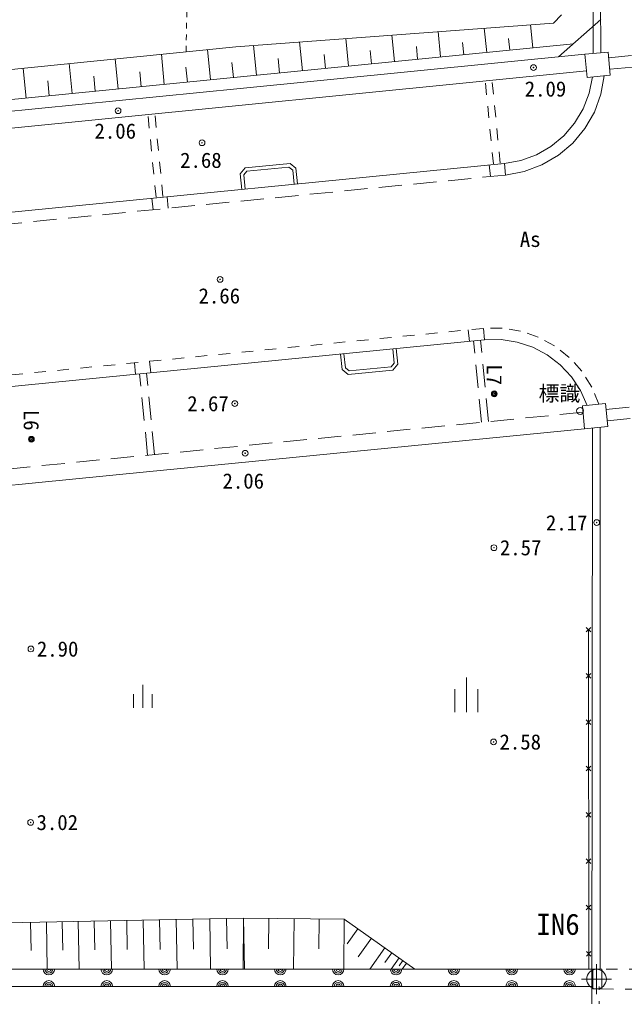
# Model space of a CAD drawing. Units: millimetres, scale not verified. Extents: x -75890393 to -75489893, y -146986278 to -146709278.
# Drawn here: x -75694556 to -75668415, y -146808747 to -146766543 of the extents above; entities that cross this region are included whole.
import ezdxf
from ezdxf.enums import TextEntityAlignment as Align

# ---------------------------------------------------------------- set-up
doc = ezdxf.new("R2010")
doc.units = ezdxf.units.MM
doc.header["$LTSCALE"] = 500
doc.header["$PDMODE"] = 32
doc.header["$PDSIZE"] = 250
for name, pattern in [('USER1', [1, 0.5, -0.5]), ('USER2', [2.5, 1.5, -1]), ('USER3', [3, 2, -1]), ('USER6', [2, 1, -1])]:
    doc.linetypes.add(name, pattern=pattern)
for name, color, linetype, lineweight in [('S-SUV', 171, 'Continuous', 13), ('S-SUV-BMK', 1, 'Continuous', 13), ('S-SUV-SRVR', 4, 'Continuous', 13)]:
    doc.layers.add(name, color=color, linetype=linetype, lineweight=lineweight)
doc.styles.add('ＭＳ ゴシック', font='')
doc.styles.get('ＭＳ ゴシック').set_extended_font_data('MS Gothic')

msp = doc.modelspace()

# ---------------------------------------------------------------- linework, layer by layer
at = {"layer": 'S-SUV', "linetype": 'USER1'}
msp.add_line((-75687357.9, -146767935.6), (-75687109.9, -146753621.6), dxfattribs=at)
at = {"layer": 'S-SUV'}
for p, q in [((-75669804.6, -146753621.6), (-75669767.9, -146768011.1)), ((-75669474.8, -146753621.6), (-75669438.4, -146767978.6)), ((-75685206.9, -146767716.1), (-75671480.9, -146766699.1)), ((-75676357.4, -146768159.6), (-75676465.4, -146767063.6)), ((-75674367.4, -146767963.1), (-75674470.4, -146766916.6)), ((-75672376.9, -146767767.1), (-75672474.9, -146766769.6)), ((-75680337.9, -146768555.1), (-75680455.4, -146767361.1)), ((-75678347.4, -146768359.1), (-75678460.4, -146767214.1)), ((-75673371.9, -146767865.1), (-75673421.4, -146767366.6)), ((-75705103.9, -146769745.6), (-75685206.9, -146767716.1)), ((-75704979.9, -146771003.6), (-75670622, -146767592.7)), ((-75686308.4, -146769150.6), (-75686437.4, -146767842.6)), ((-75684318.4, -146768952.6), (-75684445.4, -146767659.6)), ((-75682327.9, -146768755.1), (-75682450.4, -146767511.1)), ((-75679342.9, -146768457.1), (-75679399.4, -146767884.6)), ((-75677352.4, -146768261.1), (-75677406.4, -146767713.1)), ((-75675362.4, -146768061.1), (-75675413.9, -146767538.1)), ((-75690288.9, -146769544.6), (-75690416.9, -146768247.1)), ((-75688298.9, -146769347.1), (-75688426.9, -146768044.1)), ((-75670120.9, -146768045.6), (-75685028.4, -146769525.6)), ((-75683322.9, -146768853.1), (-75683384.4, -146768231.1)), ((-75681332.9, -146768653.1), (-75681391.9, -146768056.1)), ((-75669125.9, -146767947.6), (-75670120.9, -146768045.6)), ((-75670022.9, -146769040.6), (-75670120.9, -146768045.6)), ((-75669027.9, -146768942.6), (-75669125.9, -146767947.6)), ((-75694269.4, -146769940.1), (-75694395.9, -146768653.6)), ((-75692279.4, -146769740.6), (-75692406.4, -146768448.6)), ((-75687303.4, -146769248.6), (-75687367.9, -146768594.6)), ((-75685312.9, -146769052.6), (-75685376.9, -146768406.1)), ((-75704860.4, -146772217.6), (-75670050.4, -146768762.1)), ((-75691283.9, -146769642.6), (-75691347.9, -146768993.6)), ((-75689293.9, -146769446.6), (-75689357.9, -146768795.1)), ((-75669027.9, -146768942.6), (-75670022.9, -146769040.6)), ((-75685028.4, -146769525.6), (-75704930.9, -146771501.1)), ((-75693274.4, -146769838.6), (-75693337.9, -146769192.6)), ((-75673599.9, -146772761.6), (-75745871.4, -146779883.6)), ((-75684803.4, -146772949.1), (-75685015.4, -146773207.6)), ((-75682867.4, -146772758.6), (-75684803.4, -146772949.1)), ((-75682914.4, -146772913.6), (-75684726.9, -146773092.6)), ((-75682914.4, -146772913.6), (-75682752.4, -146773047.1)), ((-75682867.4, -146772758.6), (-75682608.9, -146772970.6)), ((-75682608.9, -146772970.6), (-75682542.9, -146773642.6)), ((-75674256.9, -146772826.1), (-75674207.4, -146773324.1)), ((-75673550.9, -146773259.1), (-75673599.9, -146772761.6)), ((-75685015.4, -146773207.6), (-75684949.4, -146773880.1)), ((-75684726.9, -146773092.6), (-75684859.9, -146773254.6)), ((-75684859.9, -146773254.6), (-75684799.9, -146773865.1)), ((-75682752.4, -146773047.1), (-75682691.9, -146773657.6)), ((-75688126.4, -146774695.6), (-75688175.4, -146774198.1)), ((-75688832.4, -146774262.6), (-75688783.4, -146774760.1)), ((-75674457.4, -146780382.6), (-75745135.9, -146787347.6)), ((-75680475.9, -146781592.1), (-75680536.4, -146780981.6)), ((-75678368.4, -146781384.1), (-75678428.4, -146780773.6)), ((-75678278.9, -146780759.1), (-75678212.9, -146781431.6)), ((-75680619.4, -146781668.6), (-75680685.4, -146780996.1)), ((-75678501.4, -146781546.6), (-75678368.4, -146781384.1)), ((-75680619.4, -146781668.6), (-75680360.9, -146781880.6)), ((-75680475.9, -146781592.1), (-75680313.9, -146781725.1)), ((-75678424.9, -146781689.6), (-75680360.9, -146781880.6)), ((-75678501.4, -146781546.6), (-75680313.9, -146781725.1)), ((-75678424.9, -146781689.6), (-75678212.9, -146781431.6)), ((-75669237.9, -146783133.6), (-75670232.9, -146783231.6)), ((-75670134.9, -146784227.1), (-75670232.9, -146783231.6)), ((-75669139.9, -146784129.1), (-75669237.9, -146783133.6)), ((-75670134.9, -146784227.1), (-75669139.9, -146784129.1)), ((-75669868.4, -146847364.1), (-75669802.4, -146784194.6)), ((-75669458.9, -146807562.6), (-75669460.9, -146784160.6)), ((-75670069.4, -146792801.6), (-75669869.4, -146793001.6)), ((-75670069.4, -146793001.6), (-75669869.4, -146792801.6)), ((-75669961.4, -146807574.6), (-75669969.4, -146792901.6)), ((-75670068.4, -146794801.6), (-75669868.4, -146795001.6)), ((-75670068.4, -146795001.6), (-75669868.4, -146794801.6)), ((-75689230.7, -146795280.4), (-75689230.7, -146796280.4)), ((-75689630.7, -146795680.4), (-75689630.7, -146796280.4)), ((-75688830.7, -146795680.4), (-75688830.7, -146796280.4)), ((-75670067.4, -146796801.6), (-75669867.4, -146797001.6)), ((-75670067.4, -146797001.6), (-75669867.4, -146796801.6)), ((-75670066.4, -146798801.6), (-75669866.4, -146799001.6)), ((-75670066.4, -146799001.6), (-75669866.4, -146798801.6)), ((-75670065.4, -146800801.6), (-75669865.4, -146801001.6)), ((-75670065.4, -146801001.6), (-75669865.4, -146800801.6)), ((-75670064.4, -146802801.6), (-75669863.9, -146803001.6)), ((-75670063.9, -146803001.6), (-75669864.4, -146802801.6)), ((-75670062.9, -146804801.6), (-75669862.9, -146805001.6)), ((-75670062.9, -146805001.6), (-75669862.9, -146804801.6)), ((-75689922.9, -146805463.1), (-75689898.4, -146806723.6)), ((-75689217.4, -146805449.1), (-75689176.4, -146807563.6)), ((-75688502.4, -146805435.1), (-75688477.4, -146806712.6)), ((-75687787.4, -146805421.1), (-75687745.9, -146807563.6)), ((-75687063.4, -146805407.1), (-75687037.9, -146806701.1)), ((-75686338.9, -146805393.1), (-75686296.9, -146807563.6)), ((-75685605.4, -146805379.1), (-75685579.9, -146806689.6)), ((-75684870.4, -146805364.6), (-75684888.4, -146807563.6)), ((-75684871.4, -146805364.6), (-75684828.4, -146807563.6)), ((-75683781.4, -146805373.6), (-75683792.4, -146806687.6)), ((-75682692.9, -146805382.6), (-75682710.9, -146807563.6)), ((-75681607.9, -146805391.6), (-75681618.9, -146806694.6)), ((-75680523.4, -146805400.6), (-75680541.4, -146807563.6)), ((-75694075.9, -146805543.6), (-75694051.9, -146806756.1)), ((-75693396.9, -146805530.6), (-75693357.4, -146807564.1)), ((-75692709.4, -146805517.1), (-75692685.4, -146806745.1)), ((-75692021.9, -146805503.6), (-75691981.9, -146807564.1)), ((-75691325.4, -146805490.1), (-75691300.9, -146806734.6)), ((-75690628.9, -146805476.6), (-75690587.9, -146807564.1)), ((-75679934.4, -146805818.6), (-75680400.9, -146806475.6)), ((-75679352.4, -146806231.6), (-75679920.4, -146807031.1)), ((-75678770.9, -146806644.6), (-75679424.4, -146807564.6)), ((-75678463.9, -146806862.6), (-75678763.4, -146807284.1)), ((-75678156.9, -146807080.6), (-75678501.9, -146807566.1)), ((-75670061.9, -146806801.6), (-75669861.9, -146807001.6)), ((-75670061.9, -146807001.6), (-75669861.9, -146806801.6)), ((-75751785.4, -146807567.1), (-75669788.9, -146807562.6)), ((-75677994.9, -146807195.6), (-75678152.9, -146807418.1)), ((-75677833.4, -146807311.1), (-75678014.9, -146807566.6)), ((-75669788.4, -146808422.1), (-75669788.9, -146807562.1)), ((-75669788.9, -146807562.6), (-75669388.9, -146807562.1)), ((-75669388.4, -146808422.1), (-75669388.9, -146807562.1)), ((-75751783.4, -146808317.1), (-75669788.9, -146808312.6)), ((-75683010.4, -146808314.1), (-75681010.4, -146808325.6)), ((-75669388.4, -146808422.1), (-75669788.4, -146808422.1))]:
    msp.add_line(p, q, dxfattribs=at)
at = {"layer": 'S-SUV', "linetype": 'USER2'}
msp.add_line((-75671480.9, -146766699.1), (-75671138.9, -146766344.1), dxfattribs=at)
at = {"layer": 'S-SUV', "color": 7}
for p, q in [((-75669442, -146766546.9), (-75671260.6, -146768158.7)), ((-75675246.7, -146796467.6), (-75675246.7, -146794967.6)), ((-75675746.7, -146796467.6), (-75675746.7, -146795467.6)), ((-75674746.7, -146796467.6), (-75674746.7, -146795467.6))]:
    msp.add_line(p, q, dxfattribs=at)
at = {"layer": 'S-SUV', "linetype": 'USER3'}
for p, q in [((-75669101.4, -146768196.1), (-75664899.9, -146767782.1)), ((-75669052.4, -146768694.1), (-75664850.9, -146768280.1)), ((-75669431.9, -146769774.1), (-75669286.9, -146768968.1)), ((-75669713.4, -146770542.6), (-75669431.9, -146769774.1)), ((-75670122.4, -146771252.1), (-75669713.4, -146770542.6)), ((-75670647.4, -146771880.1), (-75670122.4, -146771252.1)), ((-75671272.4, -146772409.1), (-75670647.4, -146771880.1)), ((-75671978.9, -146772822.6), (-75671272.4, -146772409.1)), ((-75672745.9, -146773109.1), (-75671978.9, -146772822.6)), ((-75673550.9, -146773259.1), (-75745822.4, -146780381.1)), ((-75673550.9, -146773259.1), (-75672745.9, -146773109.1)), ((-75674588.9, -146783942.6), (-75674934.9, -146780429.6)), ((-75674290.4, -146783913.1), (-75674636.4, -146780400.1)), ((-75688720.9, -146785335.1), (-75689066.9, -146781822.1)), ((-75689019.4, -146785364.6), (-75689365.4, -146781851.6)), ((-75669213.4, -146783382.6), (-75664987.4, -146782966.1)), ((-75670205.4, -146783510.6), (-75744789.9, -146790860.6)), ((-75669164.4, -146783880.1), (-75664938.4, -146783463.6)), ((-75669561.4, -146847456.1), (-75669506.4, -146808313.1))]:
    msp.add_line(p, q, dxfattribs=at)
at = {"layer": 'S-SUV', "linetype": 'USER6'}
for p, q in [((-75674423.9, -146769295.6), (-75674077.4, -146772808.6)), ((-75674125.4, -146769266.1), (-75673778.9, -146772779.1)), ((-75688999.4, -146770732.1), (-75688653.4, -146774245.1)), ((-75688700.9, -146770702.6), (-75688354.9, -146774215.6)), ((-75674506.4, -146779884.6), (-75745184.9, -146786850.1)), ((-75675163.4, -146779949.6), (-75675114.4, -146780447.1)), ((-75673700.9, -146779874.1), (-75674506.4, -146779884.6)), ((-75674457.4, -146780382.6), (-75674506.4, -146779884.6)), ((-75672904.9, -146779999.6), (-75673700.9, -146779874.1)), ((-75672141.9, -146780258.1), (-75672904.9, -146779999.6)), ((-75671432.9, -146780641.6), (-75672141.9, -146780258.1)), ((-75670799.4, -146781139.6), (-75671432.9, -146780641.6)), ((-75689593.4, -146781371.6), (-75689544.4, -146781869.1)), ((-75688887.9, -146781804.6), (-75688936.9, -146781306.6)), ((-75670259.4, -146781737.1), (-75670799.4, -146781139.6)), ((-75669827.9, -146782417.6), (-75670259.4, -146781737.1)), ((-75669517.4, -146783161.1), (-75669827.9, -146782417.6)), ((-75664708.9, -146807594.6), (-75669388.9, -146807562.1)), ((-75669388.4, -146808422.1), (-75664705.4, -146808456.1))]:
    msp.add_line(p, q, dxfattribs=at)
at = {"layer": 'S-SUV'}
for points in [[(-75673599.9, -146772761.6), (-75672891.4, -146772630.1), (-75672215.4, -146772381.6), (-75671590.9, -146772021.6), (-75671036.4, -146771561.6), (-75670567.4, -146771014.6), (-75670197.4, -146770396.6), (-75669937.4, -146769724.6), (-75669794.4, -146769018.1)], [(-75670027.9, -146783211.6), (-75670315.9, -146782565.6), (-75670706.9, -146781975.6), (-75671190.4, -146781459.1), (-75671752.9, -146781030.1), (-75672378.9, -146780700.1), (-75673050.9, -146780478.6), (-75673749.9, -146780371.6), (-75674457.4, -146780382.6)], [(-75777627.9, -146798472.1), (-75775584.4, -146797686.6), (-75773485.4, -146796966.1), (-75771343.9, -146796307.1), (-75769174.4, -146795703.6), (-75766942.9, -146795141.6), (-75764726.9, -146794634.1), (-75762406.4, -146794161.1), (-75761508.4, -146793994.1), (-75757735.9, -146793346.1), (-75754328.4, -146792821.1), (-75752978.4, -146792628.6), (-75744719.9, -146791586.1), (-75732123.9, -146790345.6), (-75724308.4, -146789569.1), (-75714704.9, -146788622.6), (-75710702.4, -146788223.1), (-75700413.9, -146787205.1), (-75689062.4, -146786087.1), (-75685238.9, -146785709.1), (-75670134.9, -146784225.6)], [(-75712015.9, -146805892.6), (-75684870.9, -146805364.6), (-75680522.9, -146805400.6), (-75677477.9, -146807563.1)]]:
    msp.add_lwpolyline(points, dxfattribs=at)
msp.add_circle((-75670331.4, -146783453.1), 149.5, dxfattribs=at)
for centre, radius, start, end in [((-75693286.9, -146807563.6), 250, 180, 360), ((-75693286.9, -146807563.6), 174.5, 180.00092, 359.99908), ((-75693286.9, -146807563.6), 100, 180.00121, 359.99879), ((-75693286.9, -146807563.6), 25, 180.00242, 359.99758), ((-75690786.9, -146807563.6), 250, 180.00077, 359.99923), ((-75690786.9, -146807563.6), 174.5, 180.00075, 359.99925), ((-75690786.9, -146807563.6), 100, 180.00099, 359.99901), ((-75690786.9, -146807563.6), 25, 180.00198, 359.99802), ((-75688286.9, -146807563.6), 250, 180, 360), ((-75688286.9, -146807563.6), 174.5, 180, 360), ((-75688286.9, -146807563.6), 100, 180.00121, 359.99879), ((-75688286.9, -146807563.6), 25, 180, 360), ((-75685786.9, -146807563.1), 250, 180, 360), ((-75685786.9, -146807563.1), 174.5, 180, 360), ((-75685786.9, -146807563.1), 100, 180, 360), ((-75685786.9, -146807563.1), 25, 180, 360), ((-75683286.9, -146807563.1), 250, 180, 360), ((-75683286.9, -146807563.1), 174.5, 180, 360), ((-75683286.9, -146807563.1), 100, 180, 360), ((-75683286.9, -146807563.1), 25, 180, 360), ((-75680786.9, -146807563.1), 250, 180, 360), ((-75680786.9, -146807563.1), 174.5, 180, 360), ((-75680786.9, -146807563.1), 100, 180, 360), ((-75680786.9, -146807563.1), 25, 180, 360), ((-75678286.9, -146807562.8), 250, 180.05696, 0.05763), ((-75678286.9, -146807562.6), 174.5, 180.00075, 359.99925), ((-75678286.9, -146807562.6), 100, 180.00099, 359.99901), ((-75678286.9, -146807562.6), 25, 180.00198, 359.99802), ((-75675786.9, -146807562.6), 250, 180.00077, 359.99923), ((-75675786.9, -146807562.6), 174.5, 180.00075, 359.99925), ((-75675786.9, -146807562.6), 100, 180.00099, 359.99901), ((-75675786.9, -146807562.6), 25, 180.00198, 359.99802), ((-75673286.9, -146807562.6), 250, 180, 360), ((-75673286.9, -146807562.6), 174.5, 180, 360), ((-75673286.9, -146807562.6), 100, 180.00121, 359.99879), ((-75673286.9, -146807562.6), 25, 180, 360), ((-75670786.9, -146807562.6), 250, 180, 360), ((-75670786.9, -146807562.6), 174.5, 180, 360), ((-75670786.9, -146807562.6), 100, 180, 360), ((-75670786.9, -146807562.6), 25, 180, 360), ((-75693286.4, -146808313.6), 250, 360, 180), ((-75693286.4, -146808313.6), 174.5, 0.00053, 179.99947), ((-75693286.4, -146808313.6), 100, 0.0007, 179.9993), ((-75693286.4, -146808313.6), 25, 0.0014, 179.9986), ((-75690786.4, -146808313.6), 250, 360, 180), ((-75690786.4, -146808313.6), 174.5, 360, 180), ((-75690786.4, -146808313.6), 100, 0.00121, 179.99879), ((-75690786.4, -146808313.6), 25, 360, 180), ((-75688286.4, -146808313.6), 250, 0.00044, 179.99956), ((-75688286.4, -146808313.6), 174.5, 0.00075, 179.99925), ((-75688286.4, -146808313.6), 100, 0.00099, 179.99901), ((-75688286.4, -146808313.6), 25, 0.00198, 179.99802), ((-75685786.4, -146808313.1), 250, 360, 180), ((-75685786.4, -146808313.1), 174.5, 0.00092, 179.99908), ((-75685786.4, -146808313.1), 100, 0.00121, 179.99879), ((-75685786.4, -146808313.1), 25, 0.00242, 179.99758), ((-75683286.4, -146808313.1), 250, 360, 180), ((-75683286.4, -146808313.1), 174.5, 360, 180), ((-75683286.4, -146808313.1), 100, 360, 180), ((-75683286.4, -146808313.1), 25, 360, 180), ((-75680786.4, -146808313.1), 250, 360, 180), ((-75680786.4, -146808313.1), 174.5, 360, 180), ((-75680786.4, -146808313.1), 100, 360, 180), ((-75680786.4, -146808313.1), 25, 360, 180), ((-75678286.4, -146808312.8), 250, 0.05685, 180.05774), ((-75678286.4, -146808312.6), 174.5, 359.99947, 180.00053), ((-75678286.4, -146808312.6), 100, 359.9993, 180.0007), ((-75678286.4, -146808312.6), 25, 0.0014, 179.9986), ((-75675786.4, -146808312.6), 250, 360, 180), ((-75675786.4, -146808312.6), 174.5, 360, 180), ((-75675786.4, -146808312.6), 100, 0.00121, 179.99879), ((-75675786.4, -146808312.6), 25, 360, 180), ((-75673286.4, -146808312.6), 250, 0.00077, 179.99923), ((-75673286.4, -146808312.6), 174.5, 0.00075, 179.99925), ((-75673286.4, -146808312.6), 100, 0.00099, 179.99901), ((-75673286.4, -146808312.6), 25, 0.00198, 179.99802), ((-75670786.4, -146808312.6), 250, 360, 180), ((-75670786.4, -146808312.6), 174.5, 0.00092, 179.99908), ((-75670786.4, -146808312.6), 100, 0.00121, 179.99879), ((-75670786.4, -146808312.6), 25, 0.00242, 179.99758)]:
    msp.add_arc(centre, radius, start, end, dxfattribs=at)
at = {"layer": 'S-SUV-BMK'}
for centre, radius in [((-75674041.9, -146782711.5), 125), ((-75674041.9, -146782711.5), 93.8), ((-75674041.9, -146782711.5), 62.5), ((-75694045.6, -146784674.8), 125), ((-75694045.6, -146784674.8), 93.8), ((-75694045.6, -146784674.8), 62.5)]:
    msp.add_circle(centre, radius, dxfattribs=at)
for p in [(-75674041.9, -146782711.5), (-75694045.6, -146784674.8)]:
    msp.add_point(p, dxfattribs=at)
at = {"layer": 'S-SUV-SRVR', "color": 53}
for p, q in [((-75669623.2, -146807344.7), (-75669623.2, -146808647.7)), ((-75668971.7, -146807996.2), (-75670275.2, -146807996.2))]:
    msp.add_line(p, q, dxfattribs=at)
at = {"layer": 'S-SUV-SRVR'}
for centre, radius in [((-75672345.9, -146768617.9), 12.5), ((-75672345.9, -146768617.9), 12.5), ((-75672345.9, -146768617.9), 9.38), ((-75672345.9, -146768617.9), 6.25), ((-75690297.5, -146770483.6), 12.5), ((-75690297.5, -146770483.6), 12.5), ((-75690297.5, -146770483.6), 9.38), ((-75690297.5, -146770483.6), 6.25), ((-75686670.3, -146771866.4), 12.5), ((-75686670.3, -146771866.4), 12.5), ((-75686670.3, -146771866.4), 9.38), ((-75686670.3, -146771866.4), 6.25), ((-75685890.1, -146777768.4), 12.5), ((-75685890.1, -146777768.4), 12.5), ((-75685890.1, -146777768.4), 9.38), ((-75685890.1, -146777768.4), 6.25), ((-75685252.1, -146783134.8), 12.5), ((-75685252.1, -146783134.8), 12.5), ((-75685252.1, -146783134.8), 9.38), ((-75685252.1, -146783134.8), 6.25), ((-75684806.8, -146785279), 12.5), ((-75684806.8, -146785279), 12.5), ((-75684806.8, -146785279), 9.38), ((-75684806.8, -146785279), 6.25), ((-75669615.7, -146788275.1), 12.5), ((-75669615.7, -146788275.1), 12.5), ((-75669615.7, -146788275.1), 9.38), ((-75669615.7, -146788275.1), 6.25), ((-75674054.2, -146789359.5), 12.5), ((-75674054.2, -146789359.5), 9.38), ((-75674054.2, -146789359.5), 6.25), ((-75694062.2, -146793735.8), 12.5), ((-75694062.2, -146793735.8), 9.38), ((-75694062.2, -146793735.8), 6.25), ((-75674069.6, -146797749.5), 12.5), ((-75674069.6, -146797749.5), 9.38), ((-75674069.6, -146797749.5), 6.25), ((-75694076, -146801228.7), 12.5), ((-75694076, -146801228.7), 9.38), ((-75694076, -146801228.7), 6.25)]:
    msp.add_circle(centre, radius, dxfattribs=at)
at = {"layer": 'S-SUV-SRVR', "color": 53}
msp.add_circle((-75669623.2, -146807996.2), 425, dxfattribs=at)
at = {"layer": 'S-SUV-SRVR'}
for p in [(-75672345.9, -146768617.9), (-75690297.5, -146770483.6), (-75686670.3, -146771866.4), (-75685890.1, -146777768.4), (-75685252.1, -146783134.8), (-75684806.8, -146785279), (-75669615.7, -146788275.1), (-75674054.2, -146789359.5), (-75694062.2, -146793735.8), (-75674069.6, -146797749.5), (-75694076, -146801228.7)]:
    msp.add_point(p, dxfattribs=at)

# ---------------------------------------------------------------- texts
at = {"layer": 'S-SUV', "color": 7, "style": 'ＭＳ ゴシック'}
msp.add_text('As', height=659.8, dxfattribs=at).set_placement((-75672488.1, -146776036.1), align=Align.MIDDLE_CENTER)
at = {"layer": 'S-SUV', "style": 'ＭＳ ゴシック'}
msp.add_text('標識', height=659.8, dxfattribs=at).set_placement((-75672124.9, -146783221.1), align=Align.BOTTOM_LEFT)
at = {"layer": 'S-SUV-BMK', "style": 'ＭＳ ゴシック'}
for s, p in [('L7', (-75674041.2, -146782336.5)), ('L6', (-75694044.9, -146784299.8))]:
    msp.add_text(s, height=659.8, rotation=269.895, dxfattribs=at).set_placement(p, align=Align.MIDDLE_RIGHT)
at = {"layer": 'S-SUV-SRVR', "style": 'ＭＳ ゴシック'}
for s, p in [('2.09', (-75672725, -146769212)), ('2.17', (-75671810, -146787954.3))]:
    msp.add_text(s, height=659.8, dxfattribs=at).set_placement(p, align=Align.TOP_LEFT)
msp.add_text('2.06', height=659.8, dxfattribs=at).set_placement((-75690418.2, -146771030.8), align=Align.TOP_CENTER)
msp.add_text('2.68', height=659.8, dxfattribs=at).set_placement((-75685820.3, -146772291.8), align=Align.TOP_RIGHT)
for s, p in [('2.66', (-75685024.9, -146778480.5)), ('2.67', (-75685514.6, -146783134.8)), ('2.06', (-75683989.4, -146786478.3))]:
    msp.add_text(s, height=659.8, dxfattribs=at).set_placement(p, align=Align.MIDDLE_RIGHT)
for s, p in [('2.57', (-75673799.2, -146789359.5)), ('2.90', (-75693807.2, -146793735.8)), ('2.58', (-75673814.6, -146797749.5)), ('3.02', (-75693821, -146801228.7))]:
    msp.add_text(s, height=659.8, dxfattribs=at).set_placement(p, align=Align.MIDDLE_LEFT)
at = {"layer": 'S-SUV-SRVR', "color": 53, "style": 'ＭＳ ゴシック'}
msp.add_text('IN6', height=916.4, dxfattribs=at).set_placement((-75672219.6, -146806359.9), align=Align.BOTTOM_LEFT)

doc.saveas('drawing.dxf')
